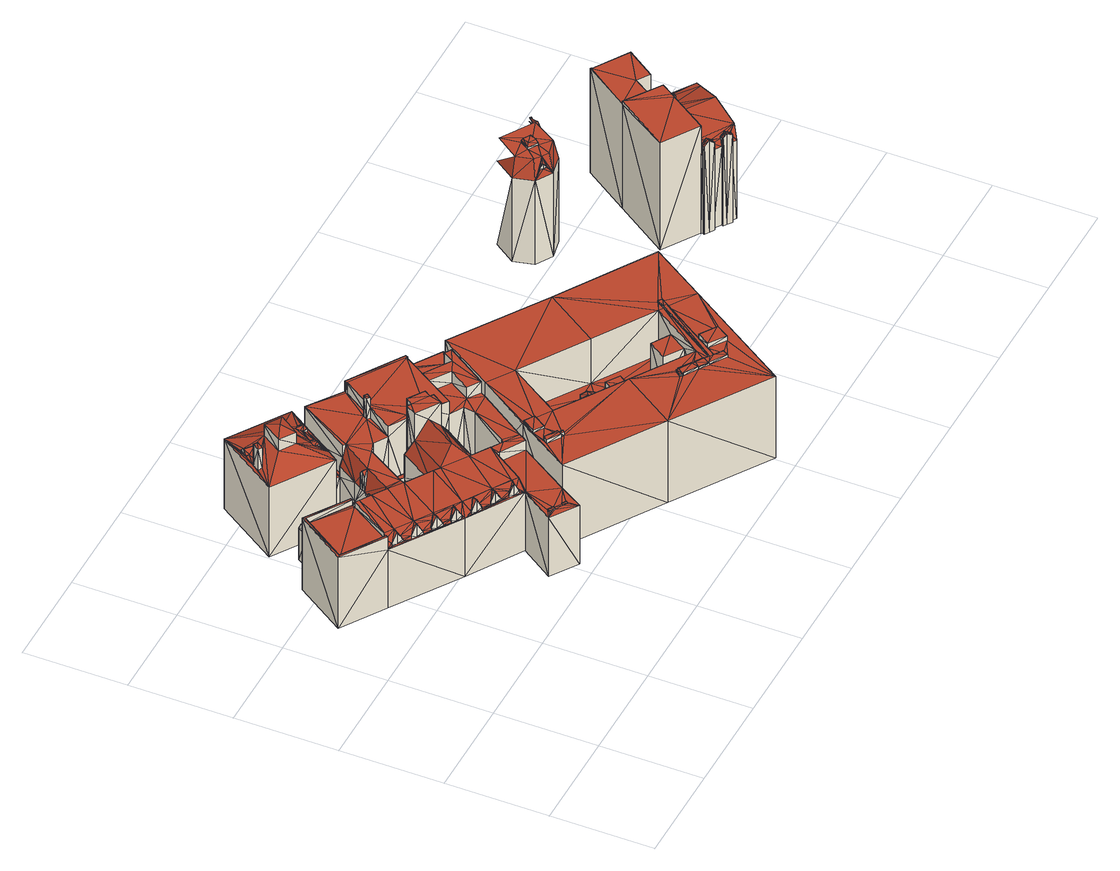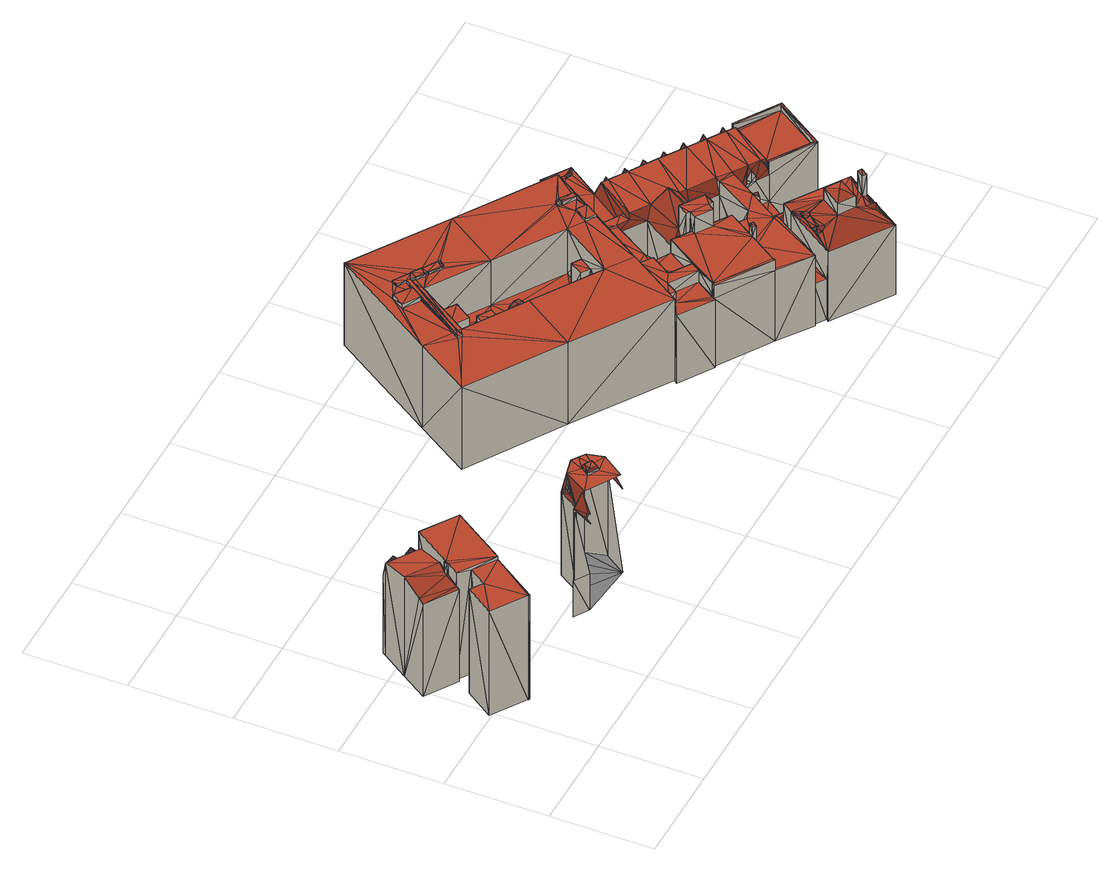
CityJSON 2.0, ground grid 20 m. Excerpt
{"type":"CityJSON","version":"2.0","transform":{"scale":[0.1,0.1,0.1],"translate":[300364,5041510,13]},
"CityObjects":{
"building1":{"type":"Building","geometry":[{"type":"MultiSurface","lod":"2","boundaries":[[[0,1,2]],[[3,4,5]],[[6,7,8]],[[9,0,2]],[[10,11,4]],[[12,5,13]],[[3,5,12]],[[12,13,14]],[[15,16,6]],[[10,4,17]],[[8,18,19]],[[8,20,18]],[[21,22,11]],[[23,10,17]],[[17,4,3]],[[24,11,10]],[[6,25,26]],[[8,7,27]],[[15,28,16]],[[6,26,7]],[[29,12,30]],[[23,17,31]],[[22,32,11]],[[28,21,33]],[[8,27,20]],[[6,16,25]],[[21,11,24]],[[29,3,12]],[[22,34,32]],[[0,35,1]],[[19,18,9]],[[33,21,24]],[[9,18,0]],[[30,36,37]],[[38,39,18]],[[36,40,37]],[[38,41,39]],[[42,10,23]],[[30,12,36]],[[31,17,43]],[[20,38,18]],[[29,30,39]],[[28,33,16]],[[44,9,2]],[[45,15,6]],[[46,47,48]],[[49,23,50]],[[31,43,48]],[[46,51,47]],[[41,29,39]],[[51,29,47]],[[23,31,50]],[[49,50,7]],[[8,19,52]],[[47,29,41]],[[45,6,53]],[[26,49,7]],[[43,54,48]],[[39,30,55]],[[56,23,49]],[[50,31,57]],[[54,46,48]],[[58,59,60]],[[61,59,58]],[[62,63,64]],[[64,63,65]],[[66,67,68]],[[69,70,71]],[[72,70,69]],[[73,70,72]],[[74,75,76]],[[77,78,79]],[[80,81,82]],[[83,84,85]],[[86,87,88]],[[89,66,68]],[[90,91,92]],[[93,94,95]],[[96,97,98]],[[97,99,98]],[[100,67,101]],[[89,100,101]],[[67,102,101]],[[103,104,105]],[[106,104,107]],[[107,104,103]],[[108,109,110]],[[106,107,111]],[[112,113,114]],[[114,113,115]],[[116,117,118]],[[117,119,118]],[[120,121,122]],[[123,120,122]],[[124,125,126]],[[125,127,126]],[[93,128,129]],[[82,130,131]],[[132,133,134]],[[135,136,137]],[[138,139,116]],[[139,117,116]],[[140,97,96]],[[141,142,143]],[[144,145,146]],[[147,148,149]],[[92,150,151]],[[152,153,154]],[[152,155,153]],[[156,157,158]],[[157,159,158]],[[160,161,162]],[[163,161,160]],[[164,165,166]],[[164,167,165]],[[112,114,168]],[[168,169,170]],[[112,168,170]],[[171,172,173]],[[171,173,174]],[[152,154,156]],[[154,157,156]],[[155,158,159]],[[155,159,153]],[[175,78,77]],[[175,176,78]],[[170,169,124]],[[177,125,124]],[[169,177,124]],[[178,179,74]],[[180,166,165]],[[161,180,162]],[[161,166,180]],[[181,83,85]],[[181,85,182]],[[163,160,164]],[[160,167,164]],[[183,184,185]],[[186,187,188]],[[185,184,186]],[[184,187,186]],[[178,189,179]],[[178,190,189]],[[189,171,174]],[[190,171,189]],[[191,192,193]],[[191,194,192]],[[195,196,197]],[[198,196,195]],[[198,33,196]],[[33,24,196]],[[199,200,201]],[[202,203,204]],[[205,206,207]],[[208,205,209]],[[209,205,207]],[[134,210,211]],[[134,133,210]],[[212,213,214]],[[214,213,215]],[[216,210,145]],[[210,146,145]],[[217,218,219]],[[220,181,182]],[[221,181,220]],[[175,220,176]],[[175,221,220]],[[222,223,224]],[[188,224,225]],[[224,223,225]],[[226,183,227]],[[228,229,226]],[[230,226,227]],[[228,226,230]],[[231,232,194]],[[232,192,194]],[[233,234,235]],[[102,98,99]],[[67,98,102]],[[170,236,169]],[[169,236,237]],[[237,236,238]],[[104,71,105]],[[104,70,71]],[[239,212,240]],[[240,212,214]],[[241,242,243]],[[244,241,243]],[[244,243,245]],[[38,245,41]],[[244,245,38]],[[246,243,3]],[[245,243,246]],[[246,3,29]],[[247,248,249]],[[59,122,60]],[[60,122,121]],[[63,131,65]],[[65,131,130]],[[236,126,238]],[[238,126,127]],[[71,118,119]],[[70,118,71]],[[87,102,88]],[[87,101,102]],[[249,149,248]],[[248,149,148]],[[54,250,46]],[[251,250,54]],[[46,252,51]],[[250,252,46]],[[109,60,110]],[[109,59,60]],[[253,151,150]],[[254,151,253]],[[113,238,115]],[[113,236,238]],[[142,255,143]],[[142,253,255]],[[142,254,253]],[[128,65,129]],[[128,63,65]],[[256,257,258]],[[219,256,258]],[[259,260,261]],[[262,259,261]],[[263,264,265]],[[136,248,137]],[[136,249,248]],[[263,266,267]],[[268,269,270]],[[271,269,268]],[[268,272,273]],[[268,274,272]],[[271,268,273]],[[269,275,270]],[[270,276,277]],[[270,275,276]],[[278,279,280]],[[279,281,280]],[[282,283,284]],[[284,283,285]],[[286,287,288]],[[287,289,288]],[[273,276,275]],[[273,272,276]],[[290,53,6]],[[290,6,240]],[[291,55,30]],[[291,30,262]],[[288,289,292]],[[289,293,292]],[[278,282,279]],[[279,282,284]],[[294,295,296]],[[294,296,297]],[[281,285,283]],[[280,281,283]],[[298,299,300]],[[298,301,299]],[[302,303,304]],[[302,305,303]],[[306,307,308]],[[308,307,309]],[[229,310,311]],[[229,311,226]],[[222,312,313]],[[222,224,312]],[[302,306,305]],[[305,306,308]],[[304,309,307]],[[304,303,309]],[[314,315,316]],[[316,315,317]],[[314,316,295]],[[316,296,295]],[[45,318,15]],[[319,318,45]],[[320,321,22]],[[22,321,34]],[[322,208,209]],[[322,209,21]],[[21,209,22]],[[209,320,22]],[[323,324,28]],[[28,324,21]],[[324,322,21]],[[286,294,297]],[[286,297,287]],[[287,297,28]],[[297,323,28]],[[318,287,15]],[[15,287,28]],[[310,313,311]],[[311,313,312]],[[270,325,326]],[[270,277,325]],[[327,328,329]],[[327,330,328]],[[331,55,291]],[[331,39,55]],[[332,56,333]],[[56,49,333]],[[191,274,268]],[[191,193,274]],[[299,251,43]],[[43,251,54]],[[292,293,334]],[[293,335,334]],[[327,333,336]],[[327,336,330]],[[336,333,49]],[[336,49,26]],[[337,57,338]],[[337,50,57]],[[257,0,18]],[[257,339,0]],[[340,341,342]],[[340,343,341]],[[340,37,343]],[[37,40,343]],[[344,41,245]],[[344,47,41]],[[329,328,345]],[[329,345,337]],[[345,50,337]],[[345,7,50]],[[346,347,348]],[[348,347,349]],[[346,348,350]],[[351,9,352]],[[351,19,9]],[[353,42,354]],[[42,23,354]],[[252,246,51]],[[51,246,29]],[[355,48,47]],[[355,47,344]],[[356,12,357]],[[356,36,12]],[[358,244,20]],[[20,244,38]],[[338,349,347]],[[338,298,349]],[[338,359,298]],[[359,301,298]],[[57,31,359]],[[338,57,359]],[[315,360,317]],[[315,361,360]],[[213,315,334]],[[213,361,315]],[[215,334,335]],[[213,334,215]],[[362,33,198]],[[362,16,33]],[[332,346,350]],[[332,350,354]],[[332,354,56]],[[56,354,23]],[[235,234,201]],[[199,201,363]],[[234,364,357]],[[234,363,201]],[[234,204,363]],[[363,204,203]],[[204,357,230]],[[234,357,204]],[[199,363,365]],[[365,363,203]],[[228,230,366]],[[230,357,366]],[[357,14,366]],[[357,12,14]],[[359,48,355]],[[359,31,48]],[[356,40,36]],[[356,343,40]],[[362,360,25]],[[362,25,16]],[[361,336,360]],[[360,336,26]],[[360,26,25]],[[325,358,20]],[[325,20,27]],[[345,326,325]],[[345,325,7]],[[7,325,27]],[[262,37,340]],[[262,30,37]],[[367,3,243]],[[367,17,3]],[[196,10,368]],[[196,24,10]],[[321,369,34]],[[34,369,32]],[[370,219,218]],[[351,256,219]],[[370,351,219]],[[52,19,351]],[[370,52,351]],[[371,331,266]],[[18,39,331]],[[258,257,371]],[[257,18,331]],[[267,266,372]],[[373,372,264]],[[257,331,371]],[[331,372,266]],[[331,364,265]],[[265,364,234]],[[331,265,372]],[[372,265,264]],[[267,372,373]],[[374,32,369]],[[374,11,32]],[[300,299,367]],[[299,43,17]],[[299,17,367]],[[353,368,42]],[[42,368,10]],[[319,53,290]],[[319,45,53]],[[375,376,352]],[[376,377,339]],[[352,376,339]],[[44,352,9]],[[339,377,35]],[[375,352,44]],[[339,35,0]],[[232,8,370]],[[8,52,370]],[[239,232,231]],[[239,240,232]],[[240,8,232]],[[240,6,8]],[[223,378,225]],[[225,378,13]],[[225,13,5]],[[374,4,11]],[[374,379,4]],[[379,225,4]],[[4,225,5]],[[366,13,378]],[[366,14,13]],[[377,1,35]],[[377,380,1]],[[44,2,381]],[[375,44,381]],[[381,2,1]],[[381,1,380]],[[87,86,382]],[[112,170,236]],[[112,236,113]],[[236,124,126]],[[170,124,236]],[[383,384,374]],[[384,72,111]],[[374,107,103]],[[374,384,111]],[[374,111,107]],[[177,385,379]],[[89,169,168]],[[89,385,169]],[[169,385,177]],[[72,89,138]],[[138,89,139]],[[89,168,140]],[[89,140,100]],[[119,115,379]],[[115,238,379]],[[125,379,127]],[[177,379,125]],[[238,127,379]],[[140,168,97]],[[97,115,99]],[[374,119,379]],[[374,103,105]],[[374,105,71]],[[139,89,382]],[[117,88,119]],[[374,71,119]],[[139,86,117]],[[119,99,115]],[[139,382,86]],[[117,86,88]],[[97,114,115]],[[119,88,102]],[[119,102,99]],[[97,168,114]],[[123,225,120]],[[123,188,225]],[[61,186,188]],[[61,188,123]],[[379,141,143]],[[90,95,94]],[[90,94,91]],[[385,62,386]],[[385,386,387]],[[386,95,90]],[[386,62,95]],[[385,141,379]],[[385,387,141]],[[379,143,255]],[[80,247,81]],[[62,247,80]],[[388,389,147]],[[147,389,108]],[[147,108,110]],[[150,137,248]],[[148,60,225]],[[60,121,225]],[[120,225,121]],[[379,148,225]],[[147,110,148]],[[379,255,253]],[[150,129,65]],[[379,253,150]],[[91,93,92]],[[91,94,93]],[[247,389,388]],[[92,93,129]],[[148,110,60]],[[92,129,150]],[[150,65,130]],[[81,390,135]],[[150,130,137]],[[81,247,390]],[[81,135,82]],[[82,135,130]],[[130,135,137]],[[379,150,248]],[[379,248,148]],[[247,61,389]],[[391,384,206]],[[392,391,206]],[[207,206,384]],[[207,384,383]],[[392,206,205]],[[323,296,198]],[[296,362,198]],[[296,317,360]],[[297,296,323]],[[296,360,362]],[[316,317,296]],[[198,195,324]],[[323,198,324]],[[322,197,208]],[[324,195,197]],[[197,392,205]],[[208,197,205]],[[324,197,322]],[[392,368,391]],[[196,368,392]],[[196,392,197]],[[391,368,393]],[[152,156,155]],[[155,156,158]],[[209,207,383]],[[209,383,320]],[[167,369,165]],[[383,167,160]],[[180,165,369]],[[320,383,160]],[[383,369,167]],[[383,374,369]],[[321,162,369]],[[320,154,321]],[[320,160,157]],[[320,157,154]],[[321,159,162]],[[321,153,159]],[[159,160,162]],[[157,160,159]],[[162,180,369]],[[321,154,153]],[[161,164,166]],[[163,164,161]],[[106,111,104]],[[111,72,70]],[[104,111,70]],[[138,116,118]],[[70,138,118]],[[72,138,70]],[[87,382,68]],[[382,89,68]],[[68,67,101]],[[87,68,101]],[[89,101,67]],[[214,215,335]],[[289,214,335]],[[289,335,293]],[[289,240,214]],[[319,290,289]],[[318,289,287]],[[319,289,318]],[[289,290,240]],[[183,311,184]],[[184,312,187]],[[187,312,188]],[[188,312,224]],[[184,311,312]],[[226,311,183]],[[222,313,223]],[[228,310,229]],[[310,366,313]],[[366,378,313]],[[223,313,378]],[[228,366,310]],[[204,227,394]],[[394,227,183]],[[394,183,185]],[[395,202,394]],[[202,204,394]],[[204,230,227]],[[233,235,395]],[[200,396,395]],[[235,200,395]],[[235,201,200]],[[396,202,395]],[[271,273,269]],[[269,273,275]],[[361,330,336]],[[213,191,268]],[[330,268,328]],[[239,231,213]],[[239,213,212]],[[213,330,361]],[[328,326,345]],[[213,231,191]],[[231,194,191]],[[213,268,330]],[[328,270,326]],[[328,268,270]],[[263,397,241]],[[272,217,276]],[[244,263,241]],[[358,217,244]],[[244,217,263]],[[276,358,325]],[[277,276,325]],[[370,218,217]],[[276,217,358]],[[272,370,217]],[[192,272,274]],[[232,370,192]],[[193,192,274]],[[192,370,272]],[[265,234,397]],[[263,265,397]],[[397,234,233]],[[263,267,373]],[[263,373,264]],[[217,219,371]],[[219,258,371]],[[217,371,263]],[[371,266,263]],[[352,339,257]],[[351,352,257]],[[351,257,256]],[[221,77,79]],[[175,77,221]],[[221,79,398]],[[250,344,252]],[[251,355,250]],[[359,299,301]],[[344,245,246]],[[299,355,251]],[[252,344,246]],[[250,355,344]],[[359,355,299]],[[298,300,349]],[[393,399,400]],[[350,393,368]],[[350,348,399]],[[350,399,393]],[[353,350,368]],[[353,354,350]],[[346,337,347]],[[333,329,337]],[[333,337,346]],[[337,338,347]],[[332,333,346]],[[327,329,333]],[[348,349,399]],[[349,400,399]],[[349,367,400]],[[349,300,367]],[[178,74,190]],[[190,74,76]],[[190,76,172]],[[190,172,171]],[[221,83,181]],[[221,84,83]],[[221,398,84]],[[376,308,377]],[[75,308,76]],[[76,308,172]],[[376,173,172]],[[376,172,308]],[[75,305,308]],[[375,305,79]],[[398,305,74]],[[375,182,376]],[[375,78,176]],[[74,305,75]],[[85,74,179]],[[182,179,376]],[[182,85,179]],[[84,398,74]],[[79,305,398]],[[85,84,74]],[[174,173,376]],[[375,220,182]],[[375,79,78]],[[189,174,376]],[[375,176,220]],[[179,189,376]],[[377,308,309]],[[377,309,380]],[[306,401,307]],[[302,401,306]],[[302,304,401]],[[375,381,305]],[[305,381,303]],[[216,145,144]],[[402,216,144]],[[132,134,211]],[[403,132,211]],[[278,283,282]],[[278,280,283]],[[303,380,309]],[[303,381,132]],[[303,284,380]],[[381,380,281]],[[303,403,279]],[[303,279,284]],[[402,144,279]],[[284,285,380]],[[303,132,403]],[[381,133,132]],[[144,281,279]],[[381,281,146]],[[144,146,281]],[[381,146,210]],[[381,210,133]],[[281,380,285]],[[403,402,279]],[[403,210,402]],[[401,304,307]],[[260,341,356]],[[260,356,261]],[[356,341,343]],[[259,341,260]],[[259,342,341]],[[262,340,342]],[[262,342,259]],[[261,356,357]],[[331,261,364]],[[331,291,262]],[[331,262,261]],[[261,357,364]],[[400,367,404]],[[367,243,404]],[[404,243,242]],[[241,233,242]],[[241,397,233]],[[199,365,200]],[[365,396,200]],[[365,203,202]],[[365,202,396]],[[314,295,294]],[[314,334,315]],[[292,334,314]],[[286,292,294]],[[292,314,294]],[[286,288,292]],[[89,67,66]],[[140,96,98]],[[100,140,67]],[[140,98,67]],[[109,389,59]],[[108,389,109]],[[389,61,59]],[[135,390,136]],[[390,247,249]],[[136,390,249]],[[93,95,128]],[[128,95,63]],[[95,62,63]],[[80,82,131]],[[80,131,63]],[[62,80,63]],[[254,92,151]],[[386,90,254]],[[90,92,254]],[[141,254,142]],[[141,387,254]],[[387,386,254]],[[388,147,149]],[[388,149,249]],[[247,388,249]],[[61,123,59]],[[59,123,122]],[[400,385,89]],[[404,242,62]],[[404,62,385]],[[242,247,62]],[[242,233,247]],[[400,404,385]],[[391,73,384]],[[394,185,186]],[[73,89,72]],[[384,73,72]],[[393,89,73]],[[393,400,89]],[[391,393,73]],[[233,395,247]],[[395,61,247]],[[395,394,61]],[[394,186,61]]],"semantics":{"surfaces":[{"type":"GroundSurface"},{"type":"WallSurface"},{"type":"RoofSurface"}],"values":[0,0,0,0,0,0,0,0,0,0,0,0,0,0,0,0,0,0,0,0,0,0,0,0,0,0,0,0,0,0,0,0,0,0,0,0,0,0,0,0,0,0,0,0,0,0,0,0,0,0,0,0,0,0,0,0,0,0,0,0,0,0,1,1,1,1,1,1,1,1,1,1,1,1,1,1,1,1,1,1,1,1,1,1,1,1,1,1,1,1,1,1,1,1,1,1,1,1,1,1,1,1,1,1,1,1,1,1,1,1,1,1,1,1,1,1,1,1,1,1,1,1,1,1,1,1,1,1,1,1,1,1,1,1,1,1,1,1,1,1,1,1,1,1,1,1,1,1,1,1,1,1,1,1,1,1,1,1,1,1,1,1,1,1,1,1,1,1,1,1,1,1,1,1,1,1,1,1,1,1,1,1,1,1,1,1,1,1,1,1,1,1,1,1,1,1,1,1,1,1,1,1,1,1,1,1,1,1,1,1,1,1,1,1,1,1,1,1,1,1,1,1,1,1,1,1,1,1,1,1,1,1,1,1,1,1,1,1,1,1,1,1,1,1,1,1,1,1,1,1,1,1,1,1,1,1,1,1,1,1,1,1,1,1,1,1,1,1,1,1,1,1,1,1,1,1,1,1,1,1,1,1,1,1,1,1,1,1,1,1,1,1,1,1,1,1,1,1,1,1,1,1,1,1,1,1,1,1,1,1,1,1,1,1,1,1,1,1,1,1,1,1,1,1,1,1,1,1,1,1,1,1,1,1,1,1,1,1,1,1,1,1,1,1,1,1,1,1,1,1,1,1,1,1,1,1,1,1,1,1,1,1,1,1,1,1,1,1,1,1,1,1,1,1,1,1,1,1,1,1,1,1,1,1,1,1,1,1,1,1,1,1,1,1,1,1,1,1,1,1,1,1,1,1,1,1,1,1,1,1,1,1,1,1,1,1,1,1,1,1,1,1,1,1,1,1,1,1,1,1,1,1,1,1,1,1,1,1,1,1,1,1,1,1,1,1,1,1,1,1,1,1,2,2,2,2,2,2,2,2,2,2,2,2,2,2,2,2,2,2,2,2,2,2,2,2,2,2,2,2,2,2,2,2,2,2,2,2,2,2,2,2,2,2,2,2,2,2,2,2,2,2,2,2,2,2,2,2,2,2,2,2,2,2,2,2,2,2,2,2,2,2,2,2,2,2,2,2,2,2,2,2,2,2,2,2,2,2,2,2,2,2,2,2,2,2,2,2,2,2,2,2,2,2,2,2,2,2,2,2,2,2,2,2,2,2,2,2,2,2,2,2,2,2,2,2,2,2,2,2,2,2,2,2,2,2,2,2,2,2,2,2,2,2,2,2,2,2,2,2,2,2,2,2,2,2,2,2,2,2,2,2,2,2,2,2,2,2,2,2,2,2,2,2,2,2,2,2,2,2,2,2,2,2,2,2,2,2,2,2,2,2,2,2,2,2,2,2,2,2,2,2,2,2,2,2,2,2,2,2,2,2,2,2,2,2,2,2,2,2,2,2,2,2,2,2,2,2,2,2,2,2,2,2,2,2,2,2,2,2,2,2,2,2,2,2,2,2,2,2,2,2,2,2,2,2,2,2,2,2,2,2,2,2,2,2,2,2,2,2,2,2,2,2,2,2,2,2,2,2,2,2,2,2,2,2,2,2,2,2,2,2,2,2,2,2,2,2,2,2,2,2,2,2,2,2,2,2,2,2,2,2,2,2,2,2,2,2,2,2,2,2,2,2,2,2,2,2,2,2,2,2,2,2,2,2,2,2,2,2,2,2,2,2,2,2,2,2,2,2,2,2,2,2,2,2,2,2,2,2,2,2,2,2,2,2,2,2,2,2,2]}}]},
"building2":{"type":"Building","geometry":[{"type":"MultiSurface","lod":"2","boundaries":[[[405,406,407]],[[406,22,21]],[[408,405,407]],[[405,409,406]],[[407,28,15]],[[406,21,28]],[[407,406,28]],[[410,411,412]],[[410,413,411]],[[413,414,415]],[[413,415,411]],[[410,416,417]],[[410,412,416]],[[417,416,418]],[[417,418,419]],[[418,420,419]],[[419,420,421]],[[420,422,421]],[[423,424,425]],[[424,426,425]],[[425,426,427]],[[426,428,427]],[[429,430,431]],[[429,431,432]],[[421,422,433]],[[422,434,433]],[[427,428,435]],[[428,436,435]],[[437,438,439]],[[437,440,438]],[[441,439,438]],[[441,438,442]],[[443,435,444]],[[444,435,436]],[[443,444,445]],[[444,446,445]],[[446,447,448]],[[445,446,448]],[[448,447,437]],[[447,440,437]],[[442,449,450]],[[441,442,450]],[[451,450,449]],[[451,449,452]],[[423,433,434]],[[423,434,424]],[[453,454,455]],[[453,455,456]],[[430,456,431]],[[430,453,456]],[[451,452,454]],[[452,455,454]],[[457,429,432]],[[458,429,457]],[[458,457,414]],[[457,415,414]],[[459,460,461]],[[460,462,461]],[[463,464,459]],[[464,460,459]],[[465,461,462]],[[465,462,466]],[[463,466,464]],[[463,465,466]],[[467,468,469]],[[468,470,469]],[[471,470,472]],[[471,469,470]],[[473,474,475]],[[474,476,475]],[[475,476,477]],[[476,478,477]],[[479,480,481]],[[480,482,481]],[[483,481,482]],[[484,483,485]],[[485,483,482]],[[486,487,488]],[[488,480,479]],[[487,480,488]],[[489,490,491]],[[489,491,492]],[[493,494,495]],[[492,494,493]],[[489,492,493]],[[490,496,491]],[[491,496,497]],[[496,498,497]],[[499,500,501]],[[499,501,502]],[[503,502,501]],[[503,501,504]],[[505,500,499]],[[505,506,500]],[[507,508,509]],[[507,510,508]],[[507,509,511]],[[509,512,511]],[[510,513,514]],[[510,514,508]],[[513,515,516]],[[517,511,512]],[[518,511,517]],[[513,516,514]],[[518,513,511]],[[518,515,513]],[[519,520,521]],[[519,521,522]],[[519,522,523]],[[522,524,523]],[[523,524,525]],[[524,526,525]],[[527,525,526]],[[527,526,528]],[[529,530,531]],[[531,530,532]],[[533,531,534]],[[533,529,531]],[[533,534,520]],[[534,521,520]],[[535,536,537]],[[535,537,538]],[[539,538,540]],[[539,535,538]],[[541,542,515]],[[542,516,515]],[[543,544,541]],[[544,542,541]],[[505,503,543]],[[545,546,505]],[[546,506,505]],[[545,505,543]],[[503,504,544]],[[503,544,543]],[[547,518,548]],[[548,518,517]],[[545,547,548]],[[545,548,546]],[[549,537,536]],[[549,550,537]],[[530,528,532]],[[530,527,528]],[[495,494,498]],[[494,497,498]],[[486,485,487]],[[486,484,485]],[[551,477,478]],[[551,478,552]],[[473,552,474]],[[473,551,552]],[[553,471,472]],[[553,472,554]],[[553,554,467]],[[554,468,467]],[[539,550,549]],[[539,540,550]],[[28,21,555]],[[556,28,555]],[[555,22,557]],[[555,21,22]],[[558,28,556]],[[558,15,28]],[[559,557,406]],[[406,557,22]],[[560,559,409]],[[409,559,406]],[[405,560,409]],[[561,560,405]],[[562,405,408]],[[562,561,405]],[[407,15,558]],[[563,407,558]],[[562,407,563]],[[562,408,407]],[[458,414,429]],[[423,425,427]],[[427,435,451]],[[421,433,430]],[[410,417,419]],[[443,445,448]],[[429,414,430]],[[410,419,413]],[[413,421,414]],[[430,454,453]],[[413,419,421]],[[451,441,450]],[[448,437,441]],[[423,427,433]],[[435,448,441]],[[414,421,430]],[[437,439,441]],[[443,448,435]],[[433,427,430]],[[435,441,451]],[[430,427,451]],[[430,451,454]],[[463,461,465]],[[463,459,461]],[[553,467,471]],[[471,467,469]],[[473,475,551]],[[551,475,477]],[[483,479,481]],[[488,479,483]],[[484,488,483]],[[486,488,484]],[[489,493,490]],[[490,493,496]],[[493,495,496]],[[495,498,496]],[[505,502,503]],[[505,499,502]],[[510,511,513]],[[507,511,510]],[[520,523,525]],[[520,527,530]],[[520,525,527]],[[533,530,529]],[[519,523,520]],[[533,520,530]],[[539,536,535]],[[539,549,536]],[[416,563,545]],[[416,545,418]],[[562,563,416]],[[562,412,561]],[[561,412,411]],[[562,416,412]],[[418,545,420]],[[563,558,518]],[[541,531,559]],[[563,518,547]],[[560,455,559]],[[545,563,547]],[[559,531,557]],[[438,541,559]],[[541,515,534]],[[558,556,518]],[[518,556,540]],[[561,411,464]],[[561,466,560]],[[518,540,515]],[[411,460,464]],[[543,541,446]],[[466,432,560]],[[432,456,560]],[[556,550,540]],[[455,449,559]],[[528,526,557]],[[560,456,455]],[[515,538,534]],[[420,543,422]],[[420,545,543]],[[515,540,538]],[[440,541,438]],[[466,462,457]],[[541,534,531]],[[538,524,522]],[[543,446,444]],[[561,464,466]],[[537,557,526]],[[538,537,524]],[[449,438,559]],[[543,426,424]],[[457,462,415]],[[411,415,460]],[[531,528,557]],[[466,457,432]],[[446,541,440]],[[543,424,422]],[[555,557,537]],[[556,555,550]],[[534,538,522]],[[543,444,426]],[[460,415,462]],[[432,431,456]],[[452,449,455]],[[537,526,524]],[[550,555,537]],[[534,522,521]],[[422,424,434]],[[531,532,528]],[[426,436,428]],[[426,444,436]],[[446,440,447]],[[442,438,449]],[[497,509,480]],[[482,508,516]],[[494,517,509]],[[548,517,494]],[[542,482,516]],[[546,548,474]],[[544,472,542]],[[546,474,500]],[[544,501,472]],[[480,509,508]],[[500,552,501]],[[546,500,506]],[[504,501,544]],[[497,480,487]],[[500,474,552]],[[501,554,472]],[[501,552,554]],[[468,491,487]],[[485,482,542]],[[508,514,516]],[[517,512,509]],[[491,497,487]],[[548,494,492]],[[470,485,542]],[[494,509,497]],[[476,548,492]],[[480,508,482]],[[478,491,468]],[[552,478,468]],[[468,485,470]],[[476,492,478]],[[552,468,554]],[[472,470,542]],[[474,548,476]],[[468,487,485]],[[478,492,491]]],"semantics":{"surfaces":[{"type":"GroundSurface"},{"type":"WallSurface"},{"type":"RoofSurface"}],"values":[0,0,0,0,0,0,0,1,1,1,1,1,1,1,1,1,1,1,1,1,1,1,1,1,1,1,1,1,1,1,1,1,1,1,1,1,1,1,1,1,1,1,1,1,1,1,1,1,1,1,1,1,1,1,1,1,1,1,1,1,1,1,1,1,1,1,1,1,1,1,1,1,1,1,1,1,1,1,1,1,1,1,1,1,1,1,1,1,1,1,1,1,1,1,1,1,1,1,1,1,1,1,1,1,1,1,1,1,1,1,1,1,1,1,1,1,1,1,1,1,1,1,1,1,1,1,1,1,1,1,1,1,1,1,1,1,1,1,1,1,1,1,1,1,1,1,1,1,1,1,1,1,1,1,1,1,1,1,1,1,1,1,1,1,1,1,1,1,1,1,1,1,1,1,2,2,2,2,2,2,2,2,2,2,2,2,2,2,2,2,2,2,2,2,2,2,2,2,2,2,2,2,2,2,2,2,2,2,2,2,2,2,2,2,2,2,2,2,2,2,2,2,2,2,2,2,2,2,2,2,2,2,2,2,2,2,2,2,2,2,2,2,2,2,2,2,2,2,2,2,2,2,2,2,2,2,2,2,2,2,2,2,2,2,2,2,2,2,2,2,2,2,2,2,2,2,2,2,2,2,2,2,2,2,2,2,2,2,2,2,2,2,2,2,2,2,2,2,2,2,2,2,2,2,2,2,2,2,2,2,2,2,2,2,2,2,2,2,2,2,2,2]}}]},
"building3":{"type":"Building","geometry":[{"type":"MultiSurface","lod":"2","boundaries":[[[564,565,566]],[[564,567,565]],[[568,567,564]],[[569,564,570]],[[568,571,567]],[[572,570,564]],[[573,564,566]],[[574,568,564]],[[574,564,569]],[[572,569,570]],[[575,576,569]],[[575,569,572]],[[577,572,564]],[[574,569,576]],[[578,576,575]],[[579,566,565]],[[574,576,578]],[[579,565,567]],[[580,575,572]],[[577,564,573]],[[581,578,575]],[[582,571,568]],[[580,581,575]],[[581,574,578]],[[580,572,583]],[[584,567,571]],[[585,574,581]],[[582,568,574]],[[577,583,572]],[[585,581,580]],[[585,580,583]],[[577,574,585]],[[577,585,583]],[[573,566,579]],[[586,574,577]],[[587,571,582]],[[588,574,586]],[[588,582,574]],[[588,589,582]],[[590,582,589]],[[591,577,573]],[[587,592,571]],[[593,586,577]],[[594,595,589]],[[596,589,595]],[[594,589,588]],[[596,590,589]],[[590,587,582]],[[594,597,595]],[[598,573,579]],[[593,588,586]],[[599,595,597]],[[599,596,595]],[[591,593,577]],[[591,573,598]],[[599,590,596]],[[600,594,588]],[[600,597,594]],[[600,587,590]],[[601,592,587]],[[600,599,597]],[[600,590,599]],[[593,601,588]],[[600,588,601]],[[600,601,587]],[[602,593,591]],[[603,593,602]],[[604,602,591]],[[605,593,603]],[[606,598,579]],[[607,602,604]],[[607,603,602]],[[608,604,591]],[[608,607,604]],[[609,603,607]],[[610,593,605]],[[611,592,601]],[[609,605,603]],[[612,608,591]],[[609,607,608]],[[611,601,593]],[[606,591,598]],[[610,605,609]],[[613,609,608]],[[613,610,609]],[[613,608,612]],[[614,593,610]],[[613,612,610]],[[614,612,591]],[[614,610,612]],[[614,611,593]],[[614,591,606]],[[615,606,579]],[[616,614,606]],[[617,611,614]],[[616,606,618]],[[616,617,614]],[[619,617,616]],[[615,618,606]],[[620,616,618]],[[621,619,616]],[[622,617,619]],[[623,621,616]],[[620,618,615]],[[624,625,619]],[[624,619,621]],[[622,619,625]],[[626,625,624]],[[626,622,625]],[[627,624,621]],[[627,626,624]],[[628,620,615]],[[628,615,629]]],"semantics":{"surfaces":[{"type":"WallSurface"},{"type":"RoofSurface"},{"type":"GroundSurface"}],"values":[0,0,1,1,1,1,0,1,1,0,1,0,1,1,1,2,1,0,0,0,1,1,1,1,0,1,1,1,1,1,0,1,1,2,1,1,1,1,0,0,0,1,1,1,1,0,1,0,1,2,1,1,1,1,0,1,0,1,0,1,1,1,1,0,0,1,1,1,1,2,0,1,1,0,1,1,1,1,1,0,1,0,1,0,1,0,1,0,1,1,1,0,2,0,1,0,1,1,2,0,1,1,1,0,0,0,0,1,0,0,1,0,0]}}]},
"building4":{"type":"Building","geometry":[{"type":"MultiSurface","lod":"2","boundaries":[[[630,631,632]],[[630,633,631]],[[630,632,634]],[[635,636,637]],[[636,632,637]],[[638,630,634]],[[639,640,636]],[[639,641,640]],[[640,632,636]],[[640,634,632]],[[642,638,634]],[[643,644,638]],[[643,638,642]],[[644,645,630]],[[644,630,638]],[[645,646,630]],[[630,646,633]],[[646,631,633]],[[646,647,631]],[[648,649,641]],[[641,649,640]],[[650,648,639]],[[639,648,641]],[[650,636,651]],[[650,639,636]],[[635,651,636]],[[652,651,635]],[[652,637,653]],[[652,635,637]],[[653,637,632]],[[653,632,654]],[[655,654,647]],[[654,632,631]],[[654,631,647]],[[649,656,640]],[[640,656,634]],[[643,656,655]],[[642,634,656]],[[643,642,656]],[[656,654,655]],[[649,654,656]],[[649,651,654]],[[650,649,648]],[[652,653,651]],[[651,653,654]],[[650,651,649]],[[645,647,646]],[[645,655,647]],[[643,655,644]],[[644,655,645]]],"semantics":{"surfaces":[{"type":"GroundSurface"},{"type":"WallSurface"},{"type":"RoofSurface"}],"values":[0,0,0,0,0,0,0,0,0,0,0,1,1,1,1,1,1,1,1,1,1,1,1,1,1,1,1,1,1,1,1,1,1,1,1,1,1,1,1,1,2,2,2,2,2,2,2,2,2,2]}}]},
"building5":{"type":"Building","geometry":[{"type":"MultiSurface","lod":"2","boundaries":[[[657,658,659]],[[660,661,638]],[[658,662,663]],[[661,659,664]],[[657,665,658]],[[661,657,659]],[[663,666,659]],[[630,664,633]],[[658,663,659]],[[661,664,630]],[[664,667,668]],[[668,669,670]],[[664,670,633]],[[664,668,670]],[[660,642,671]],[[660,638,642]],[[670,672,633]],[[661,630,638]],[[673,645,674]],[[674,645,675]],[[676,673,674]],[[676,674,677]],[[676,678,644]],[[676,677,678]],[[679,680,681]],[[682,680,679]],[[680,683,681]],[[681,683,662]],[[681,662,658]],[[684,685,686]],[[685,687,686]],[[686,687,688]],[[687,659,666]],[[687,666,688]],[[689,684,690]],[[682,679,689]],[[689,685,684]],[[682,689,690]],[[691,692,693]],[[692,694,693]],[[694,695,693]],[[695,669,696]],[[693,695,696]],[[695,670,669]],[[697,698,699]],[[700,698,697]],[[699,667,664]],[[699,701,667]],[[698,701,699]],[[702,692,691]],[[703,702,704]],[[704,702,691]],[[705,703,704]],[[633,672,706]],[[707,633,706]],[[644,675,645]],[[644,678,675]],[[678,630,675]],[[678,638,630]],[[708,638,678]],[[708,642,638]],[[675,707,709]],[[709,707,710]],[[675,630,707]],[[630,633,707]],[[711,671,642]],[[711,642,708]],[[712,713,661]],[[661,713,657]],[[713,714,657]],[[657,714,665]],[[715,716,661]],[[716,712,661]],[[715,661,660]],[[663,688,666]],[[717,688,663]],[[683,663,662]],[[683,717,663]],[[668,696,669]],[[718,696,668]],[[701,668,667]],[[701,718,668]],[[714,681,665]],[[665,681,658]],[[687,699,664]],[[687,664,659]],[[695,672,670]],[[695,706,672]],[[715,660,711]],[[660,671,711]],[[676,644,645]],[[676,645,673]],[[674,675,709]],[[708,678,677]],[[716,708,677]],[[716,677,712]],[[712,677,674]],[[712,674,709]],[[715,708,716]],[[715,711,708]],[[712,709,713]],[[713,709,710]],[[690,684,719]],[[719,688,717]],[[719,686,688]],[[719,684,686]],[[680,717,683]],[[680,719,717]],[[682,690,680]],[[680,690,719]],[[685,700,697]],[[685,705,700]],[[713,705,685]],[[713,685,689]],[[685,697,687]],[[705,710,703]],[[713,710,705]],[[687,697,699]],[[703,710,702]],[[702,710,692]],[[692,707,694]],[[692,710,707]],[[694,707,706]],[[694,706,695]],[[714,679,681]],[[713,679,714]],[[713,689,679]],[[718,693,696]],[[720,693,718]],[[720,691,693]],[[704,691,720]],[[698,718,701]],[[698,720,718]],[[698,704,720]],[[700,705,698]],[[705,704,698]]],"semantics":{"surfaces":[{"type":"GroundSurface"},{"type":"WallSurface"},{"type":"RoofSurface"}],"values":[0,0,0,0,0,0,0,0,0,0,0,0,0,0,0,0,0,0,1,1,1,1,1,1,1,1,1,1,1,1,1,1,1,1,1,1,1,1,1,1,1,1,1,1,1,1,1,1,1,1,1,1,1,1,1,1,1,1,1,1,1,1,1,1,1,1,1,1,1,1,1,1,1,1,1,1,1,1,1,1,1,1,1,1,1,1,1,1,1,1,2,2,2,2,2,2,2,2,2,2,2,2,2,2,2,2,2,2,2,2,2,2,2,2,2,2,2,2,2,2,2,2,2,2,2,2,2,2,2,2,2,2,2,2,2,2]}}]}
},
"vertices":[
[250,628,85],[124,683,85],[205,806,85],[234,485,85],[220,356,85],[90,442,85],[506,602,85],[363,529,85],[402,669,85],[314,726,85],[360,407,85],[325,291,85],[153,542,85],[6,497,85],[72,596,85],[568,556,85],[457,469,85],[285,452,85],[268,616,85],[335,712,85],[300,568,85],[430,345,85],[361,238,85],[389,486,85],[409,375,85],[430,484,85],[394,508,85],[327,552,85],[498,448,85],[256,520,85],[220,578,85],[347,522,85],[281,226,85],[453,446,85],[333,191,85],[237,608,85],[178,577,85],[139,634,85],[281,562,85],[241,575,85],[126,613,85],[261,529,85],[404,476,85],[329,522,85],[318,731,85],[573,562,85],[310,531,85],[284,514,85],[306,548,85],[390,502,85],[357,522,85],[289,499,85],[337,715,85],[508,605,85],[312,533,85],[225,585,85],[396,498,85],[350,527,85],[109,434,229],[107,432,249],[107,432,223],[113,441,249],[179,397,249],[173,388,250],[176,393,237],[173,388,222],[275,324,249],[274,324,248],[275,324,248],[309,305,229],[307,303,248],[307,303,222],[312,310,249],[313,311,249],[255,667,253],[249,663,255],[249,662,255],[281,702,253],[281,702,252],[279,702,253],[177,397,246],[173,396,238],[166,396,227],[273,688,253],[271,692,254],[273,688,252],[285,318,225],[285,318,227],[285,318,224],[279,332,249],[210,375,246],[199,374,228],[198,374,227],[185,383,227],[183,387,234],[180,395,246],[267,329,227],[267,329,225],[266,329,227],[266,329,223],[278,332,249],[274,324,249],[274,324,223],[316,299,224],[316,298,227],[316,298,222],[317,299,227],[317,299,225],[118,427,227],[118,426,227],[118,426,223],[315,303,234],[251,339,227],[250,338,227],[251,339,225],[250,338,222],[299,310,227],[299,310,225],[298,309,227],[298,309,222],[99,438,224],[99,438,222],[99,438,227],[100,439,227],[233,350,227],[233,350,225],[232,349,227],[232,349,221],[184,381,227],[184,381,222],[165,394,222],[165,394,227],[190,762,251],[186,765,248],[186,765,251],[151,405,227],[150,403,227],[150,403,222],[305,310,237],[303,310,233],[275,331,242],[217,361,227],[216,360,227],[216,360,221],[180,747,251],[175,750,251],[175,750,248],[133,418,227],[131,416,221],[131,416,228],[197,372,221],[197,372,227],[331,216,222],[328,212,220],[331,216,220],[328,212,222],[323,221,222],[323,221,220],[320,217,222],[320,217,220],[309,230,220],[306,225,222],[306,225,220],[309,230,222],[299,236,222],[296,231,220],[296,231,222],[299,236,220],[249,344,234],[245,353,248],[245,353,249],[254,648,252],[246,654,253],[249,652,252],[254,648,249],[288,698,253],[288,698,248],[233,350,226],[263,661,252],[263,661,249],[300,229,220],[280,684,253],[280,684,248],[150,536,237],[148,532,237],[148,532,249],[97,452,249],[97,452,237],[94,448,237],[259,655,249],[259,655,253],[400,664,271],[399,665,247],[400,664,247],[399,665,271],[409,375,241],[409,375,229],[405,370,241],[453,446,241],[191,517,228],[182,514,239],[191,517,218],[177,517,239],[176,527,229],[176,527,218],[377,365,241],[372,368,241],[377,365,219],[424,336,241],[424,336,220],[181,758,248],[181,758,259],[504,597,271],[502,598,271],[504,597,241],[502,598,241],[181,758,258],[278,610,247],[273,613,247],[273,613,220],[284,691,248],[284,691,257],[92,446,249],[90,442,249],[92,446,237],[90,442,219],[151,538,237],[151,538,229],[153,542,249],[151,538,249],[153,542,218],[402,669,271],[402,669,247],[204,495,249],[200,511,202],[200,511,218],[241,344,250],[242,347,230],[241,344,222],[506,602,271],[506,602,241],[234,485,247],[229,476,249],[234,485,216],[281,562,247],[261,529,162],[256,520,162],[146,419,249],[139,410,221],[139,410,251],[310,531,162],[312,533,162],[289,499,162],[206,366,221],[206,366,248],[215,360,221],[273,613,178],[268,616,178],[268,616,202],[216,572,172],[210,564,171],[207,560,158],[220,578,158],[238,549,247],[225,549,235],[225,549,202],[232,561,202],[232,561,237],[364,609,271],[358,600,294],[358,600,271],[364,609,294],[358,613,247],[358,613,294],[364,609,247],[352,604,294],[352,604,247],[358,600,247],[168,725,297],[168,725,252],[161,730,297],[161,730,248],[159,712,297],[152,717,297],[159,712,252],[152,717,248],[557,539,267],[557,539,241],[544,547,267],[544,547,241],[508,605,241],[225,585,158],[531,526,267],[531,526,241],[504,458,267],[480,474,267],[480,474,241],[504,458,241],[341,512,216],[329,522,162],[329,522,216],[341,512,162],[248,716,295],[217,736,269],[217,736,295],[248,716,269],[222,677,295],[192,697,295],[222,677,269],[192,697,269],[73,590,249],[73,590,237],[12,498,237],[12,498,249],[506,515,267],[466,542,267],[506,515,241],[466,542,241],[568,556,241],[573,562,241],[361,238,220],[333,191,220],[430,345,241],[498,448,241],[434,352,241],[327,552,247],[327,552,271],[398,515,309],[367,535,271],[367,535,309],[398,515,271],[241,575,158],[396,498,309],[390,502,309],[478,560,267],[478,560,241],[394,508,271],[357,522,309],[350,527,309],[250,628,178],[139,634,158],[129,618,171],[136,628,172],[126,613,158],[284,514,162],[363,529,271],[383,477,309],[338,507,309],[361,492,283],[338,507,247],[383,477,256],[335,712,178],[314,726,178],[404,476,229],[389,486,228],[306,548,162],[178,577,158],[153,542,158],[300,568,247],[347,522,162],[430,484,241],[430,484,271],[457,469,241],[183,522,218],[200,511,158],[183,522,244],[72,596,249],[285,452,216],[360,407,229],[281,226,220],[337,715,247],[241,575,202],[229,555,202],[229,555,246],[325,291,219],[318,731,245],[250,628,245],[237,608,245],[6,497,249],[220,356,219],[124,683,245],[205,806,245],[281,328,242],[326,290,219],[324,303,249],[227,365,249],[212,375,249],[213,373,246],[140,418,239],[117,431,234],[148,415,243],[375,380,249],[382,384,241],[339,404,249],[155,527,249],[177,513,249],[178,514,244],[207,501,247],[269,701,257],[321,429,283],[291,435,249],[220,707,303],[197,745,258],[197,745,259],[279,444,249],
[862,214,85],[541,121,85],[747,438,85],[931,321,85],[724,2,85],[818,261,278],[809,248,273],[818,261,273],[809,248,278],[725,120,278],[725,120,273],[811,266,273],[811,266,278],[811,265,273],[803,251,278],[803,251,273],[719,125,278],[719,125,273],[711,132,278],[711,132,273],[695,143,278],[695,143,273],[694,141,278],[694,141,273],[735,98,278],[703,119,278],[703,119,273],[735,98,273],[710,131,278],[710,131,273],[690,144,278],[690,144,273],[662,162,278],[654,151,273],[654,151,278],[662,162,273],[658,148,278],[658,148,273],[690,146,278],[690,146,273],[667,161,278],[667,161,273],[666,159,273],[666,159,278],[658,147,273],[658,147,278],[685,131,278],[685,131,273],[702,118,278],[685,129,278],[685,129,273],[702,118,273],[741,109,273],[741,109,278],[757,163,283],[757,163,273],[741,139,283],[741,139,273],[789,142,283],[789,142,273],[773,117,283],[773,117,273],[649,261,184],[649,261,171],[636,240,184],[636,240,171],[661,224,184],[661,224,171],[703,287,184],[703,287,171],[678,304,184],[678,304,171],[663,282,184],[663,282,171],[591,279,182],[591,279,171],[589,269,182],[589,269,171],[602,266,185],[616,264,182],[616,264,171],[618,275,182],[618,275,171],[604,277,185],[648,310,182],[640,304,182],[640,304,171],[648,310,171],[640,320,187],[632,330,171],[632,330,182],[632,315,187],[624,324,171],[624,324,182],[736,245,248],[736,245,171],[713,210,171],[713,210,248],[748,187,248],[748,187,171],[771,223,248],[771,223,171],[541,365,239],[525,340,171],[541,365,171],[525,340,239],[524,376,239],[524,376,171],[508,351,239],[508,351,171],[482,312,273],[482,312,171],[549,414,171],[549,414,273],[430,279,281],[428,275,281],[428,275,273],[430,279,273],[406,294,281],[406,294,273],[400,285,281],[400,285,273],[425,269,281],[425,269,273],[432,267,281],[426,271,281],[432,267,273],[426,271,273],[435,271,281],[435,271,273],[434,306,278],[415,318,278],[415,318,273],[434,306,273],[451,332,278],[451,332,273],[611,228,273],[611,228,171],[726,154,273],[726,154,171],[793,257,273],[793,257,171],[677,331,273],[677,331,171],[432,344,278],[432,344,273],[688,265,184],[688,265,171],[675,245,184],[675,245,171],[430,345,273],[498,448,273],[361,238,273],[568,556,273],[541,121,273],[724,2,273],[862,214,273],[931,321,273],[747,438,273],
[1020,596,261],[1010,635,69],[1020,596,69],[1010,635,261],[1027,602,303],[1031,593,280],[1031,593,277],[1019,634,303],[1037,589,277],[1051,577,69],[1039,593,303],[1037,589,288],[1033,593,282],[1051,577,261],[1038,591,288],[1039,677,69],[1043,585,280],[1042,587,282],[1045,622,303],[1043,585,277],[1039,677,261],[1044,586,280],[1052,585,303],[1056,640,303],[1063,611,303],[1045,622,308],[1056,640,308],[1090,584,260],[1051,679,303],[1085,592,303],[1063,611,308],[1049,623,314],[1057,636,314],[1063,615,314],[1090,584,69],[1070,628,314],[1075,628,308],[1075,628,303],[1092,595,280],[1093,596,281],[1093,594,274],[1095,602,285],[1117,625,69],[1093,594,280],[1097,600,273],[1097,600,285],[1101,608,280],[1114,640,303],[1102,607,273],[1102,607,280],[1117,625,260],[1151,667,69],[1121,623,260],[1118,637,303],[1121,623,69],[1140,659,278],[1151,667,152],[1142,657,268],[1143,664,281],[1149,668,266],[1142,657,279],[1140,659,279],[1143,664,282],[1145,662,282],[1180,649,152],[1180,649,69],
[1327,476,6],[1209,447,6],[1279,552,6],[1278,402,6],[1323,522,6],[1342,640,6],[1341,639,6],[1339,641,6],[1332,483,6],[1407,596,6],[1345,556,6],[1369,540,6],[1347,506,6],[1347,506,252],[1332,483,252],[1327,476,252],[1278,402,252],[1209,447,252],[1369,540,245],[1345,556,245],[1407,596,245],[1341,639,245],[1342,640,245],[1339,641,245],[1279,552,245],[1279,552,252],[1323,522,245],
[1342,369,6],[1329,368,6],[1312,379,6],[1411,472,6],[1376,420,6],[1326,364,6],[1316,371,6],[1297,388,6],[1338,362,6],[1310,375,6],[1295,384,6],[1285,390,6],[1277,396,6],[1279,399,6],[1350,512,6],[1277,401,6],[1330,474,252],[1330,474,229],[1327,476,229],[1335,481,252],[1335,481,227],[1332,483,227],[1331,371,203],[1329,368,207],[1329,368,186],[1331,371,207],[1326,364,207],[1314,382,207],[1314,382,202],[1312,379,207],[1312,379,186],[1310,375,207],[1327,373,203],[1321,377,215],[1282,403,206],[1282,403,205],[1279,399,206],[1280,400,189],[1279,399,186],[1277,396,206],[1299,391,199],[1297,388,206],[1297,388,186],[1300,392,206],[1295,384,206],[1284,402,206],[1293,397,206],[1290,398,216],[1300,392,207],[1277,401,186],[1278,402,190],[1347,506,220],[1316,459,233],[1281,408,218],[1350,512,218],[1376,420,233],[1342,369,219],[1338,362,186],[1411,472,218],[1403,461,221],[1316,371,215],[1285,390,216],[1319,374,215],[1288,394,216]
]}
